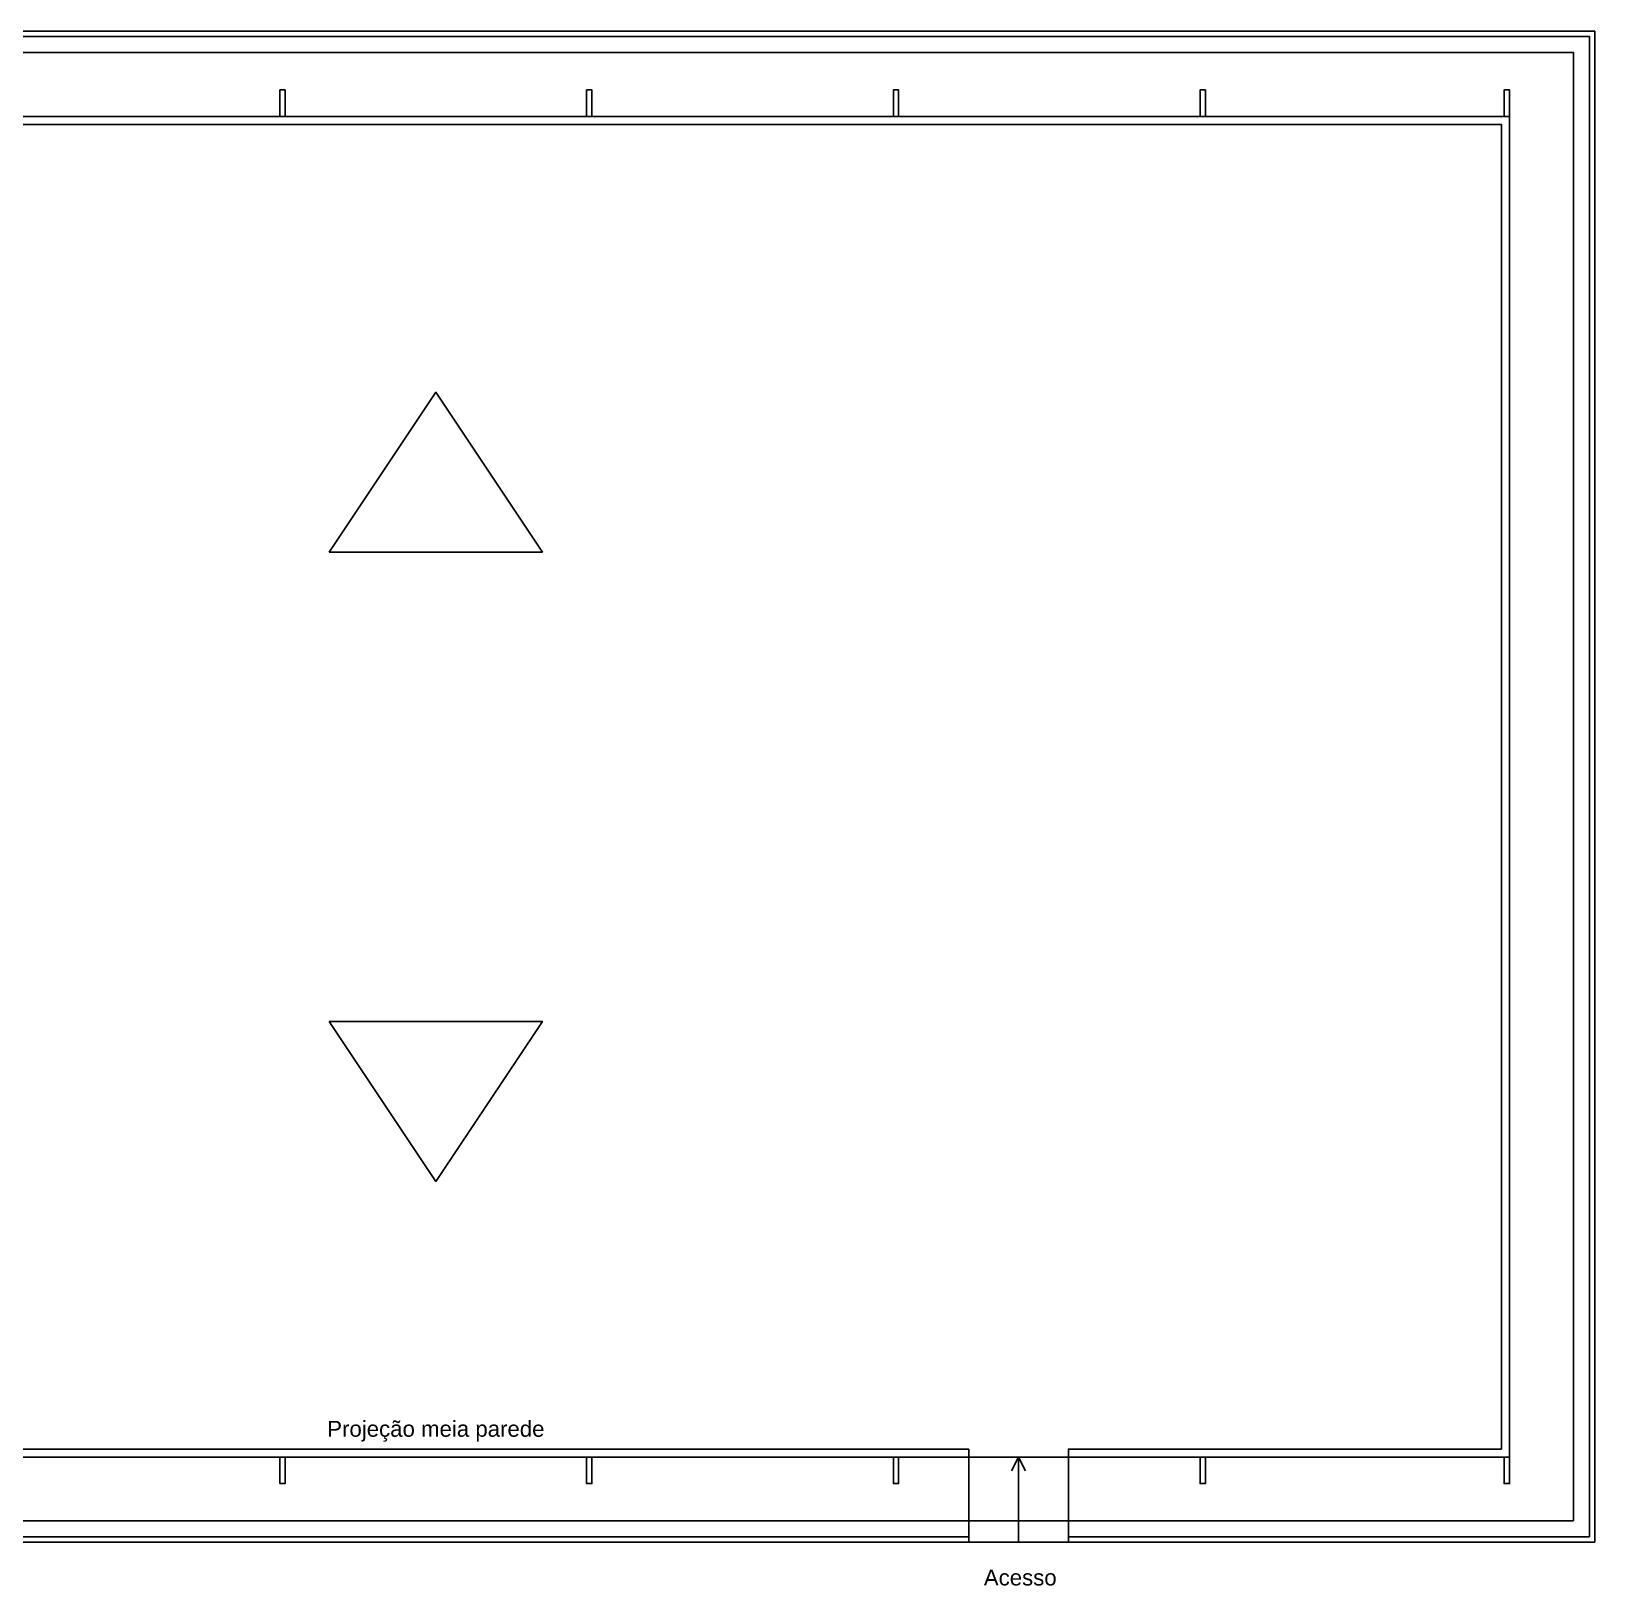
# Model space of a CAD drawing. Header units: millimetres. Extents: x -823 to -490, y -63 to 119.
# Drawn here: x -753.2 to -694.3, y 60.5 to 119.1 of the extents above; entities that cross this region are included whole.
import ezdxf

# ---------------------------------------------------------------- set-up
doc = ezdxf.new("R2010")
doc.units = ezdxf.units.MM
doc.header["$LTSCALE"] = 0.2
doc.header["$MEASUREMENT"] = 0
doc.styles.add('Arial', font='arial.ttf')

msp = doc.modelspace()

# ---------------------------------------------------------------- linework, layer by layer
for p, q in [((-822.911, 119.085), (-694.323, 119.085)), ((-694.323, 119.085), (-694.323, 62.158)), ((-811.199, 118.884), (-694.523, 118.884)), ((-694.523, 118.884), (-694.523, 62.36)), ((-717.917, 65.371), (-714.161, 65.371)), ((-717.917, 65.371), (-717.917, 62.158)), ((-716.039, 65.371), (-716.308, 64.848)), ((-716.039, 62.158), (-716.039, 65.371)), ((-716.039, 65.371), (-715.771, 64.848)), ((-714.161, 65.371), (-714.161, 62.158)), ((-803.233, 62.158), (-717.917, 62.158)), ((-793.614, 62.36), (-717.917, 62.36)), ((-717.917, 62.158), (-714.161, 62.158)), ((-714.161, 62.36), (-694.523, 62.36)), ((-714.161, 62.158), (-694.323, 62.158))]:
    msp.add_line(p, q)
at = {"linetype": 'Continuous'}
for points in [[(-695.126, 62.962), (-780.867, 62.962), (-780.867, 118.282), (-695.126, 118.282), (-695.126, 62.962)], [(-743.877, 115.872), (-743.877, 116.876), (-743.677, 116.876), (-743.677, 115.872), (-743.877, 115.872)], [(-732.317, 115.872), (-732.317, 116.876), (-732.116, 116.876), (-732.116, 115.872), (-732.317, 115.872)], [(-720.756, 115.872), (-720.756, 116.876), (-720.556, 116.876), (-720.556, 115.872), (-720.756, 115.872)], [(-709.196, 115.872), (-709.196, 116.876), (-708.995, 116.876), (-708.995, 115.872), (-709.196, 115.872)], [(-697.737, 115.872), (-697.737, 116.876), (-697.535, 116.876), (-697.535, 115.872), (-697.737, 115.872)], [(-717.917, 65.672), (-778.157, 65.672), (-778.157, 115.571), (-697.837, 115.571), (-697.837, 65.672), (-714.161, 65.672), (-714.161, 65.371), (-697.535, 65.371), (-697.535, 115.872), (-778.458, 115.872), (-778.458, 65.371), (-717.917, 65.371), (-717.917, 65.672)], [(-743.877, 65.371), (-743.877, 64.367), (-743.677, 64.367), (-743.677, 65.371), (-743.877, 65.371)], [(-732.317, 65.371), (-732.317, 64.367), (-732.116, 64.367), (-732.116, 65.371), (-732.317, 65.371)], [(-720.756, 65.371), (-720.756, 64.367), (-720.556, 64.367), (-720.556, 65.371), (-720.756, 65.371)], [(-709.196, 65.371), (-709.196, 64.367), (-708.995, 64.367), (-708.995, 65.371), (-709.196, 65.371)], [(-697.737, 65.371), (-697.737, 64.367), (-697.535, 64.367), (-697.535, 65.371), (-697.737, 65.371)]]:
    msp.add_lwpolyline(points, close=True, dxfattribs=at)
for points in [[(-742.012, 99.462), (-737.997, 105.486), (-733.98, 99.462), (-742.012, 99.462)], [(-742.012, 81.78), (-737.997, 75.756), (-733.98, 81.78), (-742.012, 81.78)]]:
    msp.add_lwpolyline(points, close=True)

# ---------------------------------------------------------------- texts
at = {"attachment_point": 8, "line_spacing_factor": 0.798, "style": 'Arial'}
for s, insert, char_height, width in [('Projeção meia parede', (-737.997, 65.949), 0.59911, 14.37859), ('Acesso', (-715.974, 60.522), 0.5991, 4.31358)]:
    msp.add_mtext(s, dxfattribs=dict(at, insert=insert, char_height=char_height, width=width))

doc.saveas('drawing.dxf')
